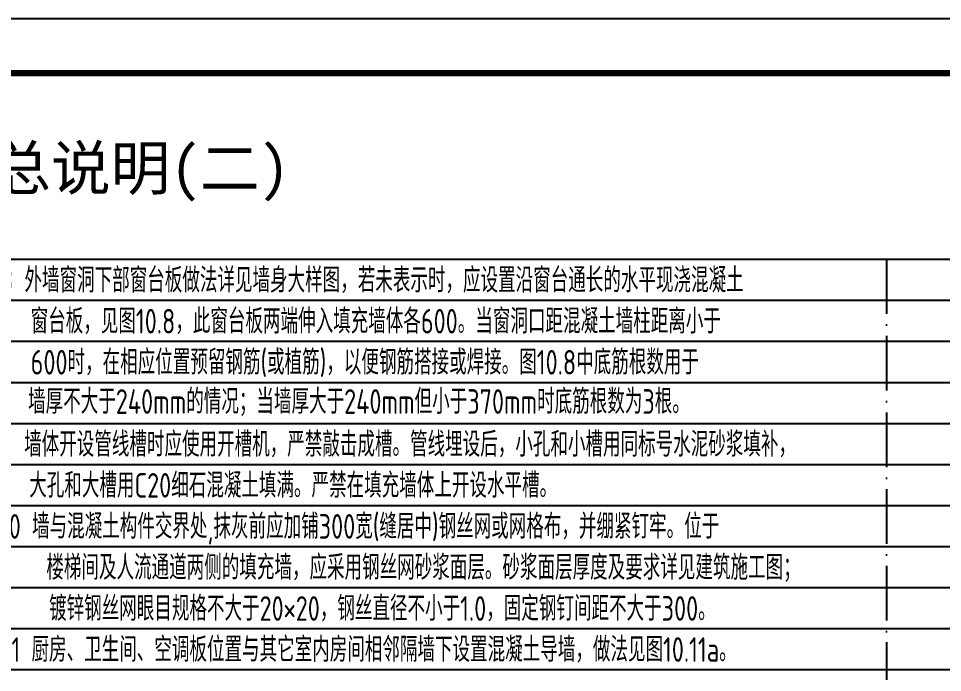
# Model space of a CAD drawing. Extents: x -812054 to 22247, y -644080 to 1003627.
# Drawn here: x -654588 to -637699, y -139422 to -127469 of the extents above; entities that cross this region are included whole.
import ezdxf

# ---------------------------------------------------------------- set-up
doc = ezdxf.new("R2010")
doc.units = 0
doc.header["$LTSCALE"] = 1000
doc.linetypes.add('D1', pattern=[14, 10, -2, 0, -2])
doc.layers.get('DEFPOINTS').update_dxf_attribs({"linetype": 'CONTINUOUS'})
doc.layers.add('C-SHET-TTLB', color=11, linetype='CONTINUOUS')
doc.layers.add('S-1-TEXT', color=7, linetype='CONTINUOUS', lineweight=18)
doc.styles.add('TS', font='tssdeng.shx', dxfattribs={"width": 0.7, "bigfont": 'tssdchn.shx'})
doc.styles.add('黑体', font='simhei.ttf')

msp = doc.modelspace()

# ---------------------------------------------------------------- linework, layer by layer
at = {"layer": 'C-SHET-TTLB'}
msp.add_lwpolyline([(-589881.51, -127469.25), (-589881.51, -186869.25), (-694981.51, -186869.25), (-694981.51, -127469.25)], close=True, dxfattribs=at)
at = {"layer": 'C-SHET-TTLB', "const_width": 120}
msp.add_lwpolyline([(-693141.51, -128469.25), (-590881.51, -128469.25), (-590881.51, -185869.25), (-693141.51, -185869.25)], close=True, dxfattribs=at)
at = {"layer": 'DEFPOINTS', "color": 252}
for p, q in [((-693141.51, -131869.25), (-597881.51, -131869.25)), ((-693141.51, -132619.25), (-597881.51, -132619.25)), ((-693141.51, -133369.25), (-597881.51, -133369.25)), ((-693141.51, -134119.25), (-597881.51, -134119.25)), ((-693141.51, -134869.25), (-597881.51, -134869.25)), ((-693141.51, -135619.25), (-597881.51, -135619.25)), ((-693141.51, -136369.25), (-597881.51, -136369.25)), ((-693141.51, -137119.25), (-597881.51, -137119.25)), ((-693141.51, -137869.25), (-597881.51, -137869.25)), ((-693141.51, -138619.25), (-597881.51, -138619.25)), ((-693141.51, -139369.25), (-597881.51, -139369.25))]:
    msp.add_line(p, q, dxfattribs=at)
at = {"layer": 'DEFPOINTS', "color": 252, "linetype": 'D1', "ltscale": 0.1}
msp.add_line((-638725.51, -131869.25), (-638725.51, -185869.25), dxfattribs=at)

# ---------------------------------------------------------------- texts
at = {"layer": 'S-1-TEXT', "style": '黑体'}
msp.add_text('混凝土结构设计总说明(二)', height=800, dxfattribs=at).set_placement((-662725.19, -130601.51))
at = {"layer": 'S-1-TEXT', "style": 'TS', "width": 0.75}
for s, p in [('10.8 外墙窗洞下部窗台板做法详见墙身大样图，若未表示时，应设置沿窗台通长的水平现浇混凝土', (-655403.42, -132476.82)), ('窗台板，见图10.8，此窗台板两端伸入填充墙体各600。当窗洞口距混凝土墙柱距离小于', (-654365.43, -133226.82)), ('600时，在相应位置预留钢筋(或植筋)，以便钢筋搭接或焊接。图10.8中底筋根数用于', (-654365.43, -133976.82)), ('墙厚不大于240mm的情况；当墙厚大于240mm但小于370mm时底筋根数为3根。', (-654412.58, -134694.85)), ('10.9 墙体开设管线槽时应使用开槽机，严禁敲击成槽。管线埋设后，小孔和小槽用同标号水泥砂浆填补，', (-655403.42, -135476.82)), ('大孔和大槽用C20细石混凝土填满。严禁在填充墙体上开设水平槽。', (-654391.98, -136226.82)), ('10.10 墙与混凝土构件交界处,抹灰前应加铺300宽(缝居中)钢丝网或网格布，并绷紧钉牢。位于', (-655403.42, -136976.82)), ('楼梯间及人流通道两侧的填充墙，应采用钢丝网砂浆面层。砂浆面层厚度及要求详见建筑施工图；', (-654078.84, -137726.82)), ('镀锌钢丝网眼目规格不大于20×20，钢丝直径不小于1.0，固定钢钉间距不大于300。', (-654028.84, -138476.82)), ('10.11 厨房、卫生间、空调板位置与其它室内房间相邻隔墙下设置混凝土导墙，做法见图10.11a。', (-655353.42, -139226.82))]:
    msp.add_text(s, height=450, dxfattribs=at).set_placement(p)

doc.saveas('drawing.dxf')
